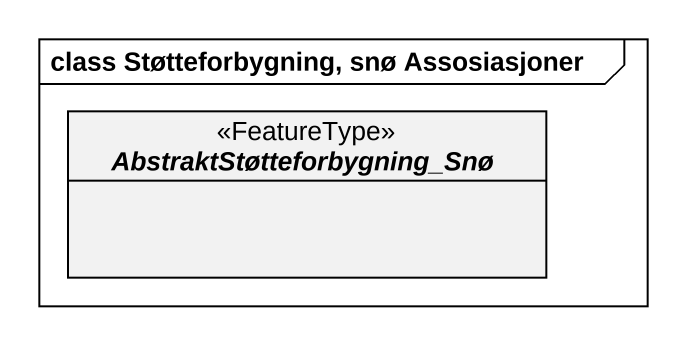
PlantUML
@startuml
mainframe class Støtteforbygning, snø Assosiasjoner
hide circle
hide empty members
abstract class AbstraktStøtteforbygning_Snø <<FeatureType>>
@enduml
